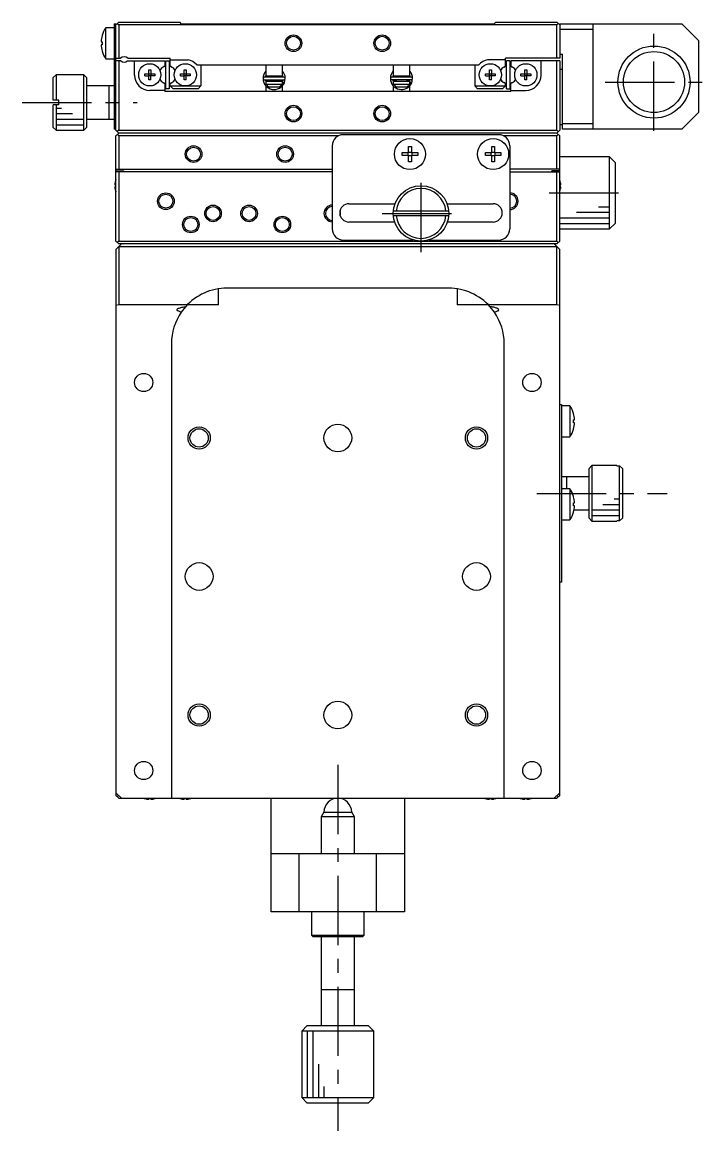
# Model space of a CAD drawing. Extents: x -356 to 385, y 63 to 688.
# Drawn here: x -145.5 to -22.8, y 488.2 to 688.2 of the extents above; entities that cross this region are included whole.
import ezdxf

# ---------------------------------------------------------------- set-up
doc = ezdxf.new("R2010")
doc.units = 0
doc.header["$LTSCALE"] = 10
doc.linetypes.add('CENTER', pattern=[2, 1.25, -0.25, 0.25, -0.25])
doc.layers.get('0').update_dxf_attribs({"linetype": 'CONTINUOUS'})
doc.layers.add('CENTER', color=1, linetype='CENTER')

msp = doc.modelspace()

# ---------------------------------------------------------------- linework, layer by layer
at = {"color": 7, "linetype": 'CONTINUOUS'}
for p, q in [((-128.601103, 687.730414), (-128.101103, 688.230414)), ((-128.101103, 688.230414), (-117.101103, 688.230414)), ((-116.751103, 687.880414), (-117.101103, 688.230414)), ((-60.451103, 687.880414), (-60.101103, 688.230414)), ((-60.101103, 688.230414), (-49.101103, 688.230414)), ((-48.601103, 687.730414), (-49.101103, 688.230414)), ((-130.443566, 681.630414), (-130.443566, 687.230414)), ((-128.901103, 687.230414), (-130.443566, 687.230414)), ((-128.901103, 687.930414), (-128.601103, 687.930414)), ((-128.901103, 687.930414), (-128.901103, 668.930414)), ((-128.601103, 668.730414), (-128.601103, 687.730414)), ((-128.351103, 687.980414), (-128.101103, 687.730414)), ((-128.101103, 687.730414), (-128.101103, 681.730414)), ((-49.101103, 687.730414), (-128.101103, 687.730414)), ((-60.451103, 687.880414), (-116.751103, 687.880414)), ((-49.101103, 687.730414), (-48.851103, 687.980414)), ((-49.101103, 681.730414), (-49.101103, 687.730414)), ((-48.601103, 687.930414), (-48.601103, 681.730414)), ((-48.601103, 687.930414), (-26.601103, 687.930414)), ((-42.601103, 686.930414), (-48.601103, 686.930414)), ((-42.601103, 687.930414), (-42.601103, 668.930414)), ((-23.601103, 684.930414), (-26.601103, 687.930414)), ((-131.287565, 684.690414), (-131.094308, 684.690414)), ((-131.094308, 684.170414), (-131.287565, 684.170414)), ((-131.100476, 685.832562), (-131.094308, 685.829554)), ((-131.094308, 684.690414), (-131.094308, 684.170414)), ((-23.601103, 684.930414), (-23.601103, 671.930414)), ((-131.094308, 683.031275), (-131.100476, 683.028267)), ((-48.601103, 682.430414), (-48.101103, 682.430414)), ((-48.101103, 668.930414), (-48.101103, 682.430414)), ((-130.443566, 681.630414), (-128.901103, 681.630414)), ((-128.601103, 681.730414), (-127.762541, 681.730414)), ((-127.701103, 681.230414), (-128.601103, 681.230414)), ((-128.101103, 681.230414), (-128.101103, 668.730414)), ((-126.501103, 681.230414), (-119.801103, 681.230414)), ((-126.439666, 681.730414), (-118.801103, 681.730414)), ((-125.251103, 678.680414), (-125.251103, 681.230414)), ((-119.801103, 680.274826), (-120.094853, 680.10523)), ((-119.801103, 681.230414), (-119.801103, 680.274826)), ((-119.601103, 681.230414), (-119.001103, 681.230414)), ((-119.601103, 676.230414), (-119.601103, 681.230414)), ((-119.001103, 681.230414), (-119.001103, 676.230414)), ((-118.801103, 680.274826), (-118.801103, 681.730414)), ((-118.801103, 681.430414), (-115.579088, 681.430414)), ((-118.507353, 680.10523), (-118.801103, 680.274826)), ((-114.022041, 680.530414), (-63.180166, 680.530414)), ((-113.301103, 680.530414), (-113.301103, 676.730414)), ((-101.601103, 680.530414), (-101.601103, 678.530414)), ((-98.601103, 678.530414), (-98.601103, 680.530414)), ((-78.601103, 680.530414), (-78.601103, 678.530414)), ((-75.601103, 678.530414), (-75.601103, 680.530414)), ((-63.901103, 680.530414), (-63.901103, 676.730414)), ((-58.401103, 681.430414), (-61.623119, 681.430414)), ((-58.694853, 680.10523), (-58.401103, 680.274826)), ((-58.401103, 680.274826), (-58.401103, 681.730414)), ((-48.601103, 681.730414), (-58.401103, 681.730414)), ((-58.201105, 676.230414), (-58.201105, 681.230414)), ((-57.601103, 681.230414), (-58.201103, 681.230414)), ((-57.601103, 681.230414), (-57.601103, 676.230414)), ((-57.401103, 681.230414), (-57.401103, 680.274826)), ((-48.601103, 681.230414), (-57.401103, 681.230414)), ((-57.401103, 680.274826), (-57.107353, 680.10523)), ((-51.951103, 678.680414), (-51.951103, 681.230414)), ((-49.101103, 668.730414), (-49.101103, 681.230414)), ((-48.601103, 681.230414), (-48.601103, 668.730414)), ((-139.401103, 678.730414), (-139.901103, 678.230414)), ((-139.901103, 674.130414), (-139.901103, 678.230414)), ((-139.401103, 678.730414), (-139.401103, 674.130414)), ((-134.401103, 678.730414), (-139.401103, 678.730414)), ((-134.401103, 668.730414), (-134.401103, 678.730414)), ((-133.901103, 678.230414), (-134.401103, 678.730414)), ((-133.901103, 678.230414), (-133.901103, 669.230414)), ((-123.387465, 678.910414), (-122.681103, 678.910414)), ((-123.387465, 678.550414), (-123.387465, 678.910414)), ((-123.387465, 678.550414), (-122.681103, 678.550414)), ((-122.681103, 679.616776), (-122.321103, 679.616776)), ((-122.681103, 678.910414), (-122.681103, 679.616776)), ((-122.670731, 678.900042), (-122.681103, 678.910414)), ((-122.670731, 678.560787), (-122.681103, 678.550414)), ((-122.681103, 677.844053), (-122.681103, 678.550414)), ((-122.670731, 678.560787), (-122.670731, 678.900042)), ((-122.670731, 678.900042), (-122.331475, 678.900042)), ((-122.331475, 678.560787), (-122.670731, 678.560787)), ((-122.331475, 678.900042), (-122.321103, 678.910414)), ((-122.331475, 678.900042), (-122.331475, 678.560787)), ((-122.331475, 678.560787), (-122.321103, 678.550414)), ((-122.321103, 679.616776), (-122.321103, 678.910414)), ((-122.321103, 678.910414), (-121.614742, 678.910414)), ((-121.614742, 678.550414), (-122.321103, 678.550414)), ((-122.321103, 677.844053), (-122.321103, 678.550414)), ((-121.614742, 678.910414), (-121.614742, 678.550414)), ((-116.987465, 678.910414), (-116.281103, 678.910414)), ((-116.987465, 678.550414), (-116.987465, 678.910414)), ((-116.987465, 678.550414), (-116.281103, 678.550414)), ((-116.281103, 679.616776), (-115.921103, 679.616776)), ((-116.281103, 678.910414), (-116.281103, 679.616776)), ((-116.270731, 678.900042), (-116.281103, 678.910414)), ((-116.270731, 678.560787), (-116.281103, 678.550414)), ((-116.281103, 677.844053), (-116.281103, 678.550414)), ((-116.270731, 678.560787), (-116.270731, 678.900042)), ((-116.270731, 678.900042), (-115.931475, 678.900042)), ((-115.931475, 678.560787), (-116.270731, 678.560787)), ((-115.931475, 678.900042), (-115.921103, 678.910414)), ((-115.931475, 678.900042), (-115.931475, 678.560787)), ((-115.931475, 678.560787), (-115.921103, 678.550414)), ((-115.921103, 679.616776), (-115.921103, 678.910414)), ((-115.921103, 678.910414), (-115.214742, 678.910414)), ((-115.921103, 677.844053), (-115.921103, 678.550414)), ((-115.214742, 678.550414), (-115.921103, 678.550414)), ((-115.214742, 678.910414), (-115.214742, 678.550414)), ((-98.307791, 678.30068), (-101.857791, 678.30068)), ((-101.617083, 678.300734), (-101.5655, 678.530507)), ((-101.601103, 678.530414), (-98.601103, 678.530414)), ((-101.101103, 678.530414), (-101.101103, 678.30068)), ((-99.101103, 678.30068), (-99.101103, 678.530414)), ((-98.601045, 678.533164), (-98.548185, 678.300732)), ((-98.218007, 677.355777), (-98.084258, 678.047024)), ((-75.345474, 678.309909), (-78.895474, 678.309909)), ((-78.654766, 678.309963), (-78.605947, 678.530583)), ((-78.605947, 678.530583), (-78.601337, 678.545737)), ((-78.601103, 678.530414), (-75.601103, 678.530414)), ((-78.101103, 678.530414), (-78.101103, 678.309909)), ((-76.101103, 678.309909), (-76.101103, 678.530414)), ((-75.635087, 678.530466), (-75.585869, 678.309961)), ((-75.255691, 677.365005), (-75.121942, 678.056252)), ((-61.987465, 678.910414), (-61.281103, 678.910414)), ((-61.987465, 678.550414), (-61.987465, 678.910414)), ((-61.987465, 678.550414), (-61.281103, 678.550414)), ((-61.281103, 679.616776), (-60.921103, 679.616776)), ((-61.281103, 678.910414), (-61.281103, 679.616776)), ((-61.270731, 678.900042), (-61.281103, 678.910414)), ((-61.270731, 678.560787), (-61.281103, 678.550414)), ((-61.281103, 677.844053), (-61.281103, 678.550414)), ((-61.270731, 678.560787), (-61.270731, 678.900042)), ((-61.270731, 678.900042), (-60.931475, 678.900042)), ((-60.931475, 678.560787), (-61.270731, 678.560787)), ((-60.931475, 678.900042), (-60.921103, 678.910414)), ((-60.931475, 678.900042), (-60.931475, 678.560787)), ((-60.931475, 678.560787), (-60.921103, 678.550414)), ((-60.921103, 679.616776), (-60.921103, 678.910414)), ((-60.921103, 678.910414), (-60.214742, 678.910414)), ((-60.921103, 677.844053), (-60.921103, 678.550414)), ((-60.214742, 678.550414), (-60.921103, 678.550414)), ((-60.214742, 678.910414), (-60.214742, 678.550414)), ((-55.587465, 678.910414), (-54.881103, 678.910414)), ((-55.587465, 678.550414), (-55.587465, 678.910414)), ((-55.587465, 678.550414), (-54.881103, 678.550414)), ((-54.881103, 679.616776), (-54.521103, 679.616776)), ((-54.881103, 678.910414), (-54.881103, 679.616776)), ((-54.870731, 678.900042), (-54.881103, 678.910414)), ((-54.870731, 678.560787), (-54.881103, 678.550414)), ((-54.881103, 677.844053), (-54.881103, 678.550414)), ((-54.870731, 678.560787), (-54.870731, 678.900042)), ((-54.870731, 678.900042), (-54.531475, 678.900042)), ((-54.531475, 678.560787), (-54.870731, 678.560787)), ((-54.531475, 678.900042), (-54.521103, 678.910414)), ((-54.531475, 678.900042), (-54.531475, 678.560787)), ((-54.531475, 678.560787), (-54.521103, 678.550414)), ((-54.521103, 679.616776), (-54.521103, 678.910414)), ((-54.521103, 678.910414), (-53.814742, 678.910414)), ((-54.521103, 677.844053), (-54.521103, 678.550414)), ((-53.814742, 678.550414), (-54.521103, 678.550414)), ((-53.814742, 678.910414), (-53.814742, 678.550414)), ((-48.601103, 679.730414), (-48.101103, 679.730414)), ((-128.901103, 676.730414), (-133.901103, 676.730414)), ((-129.901103, 676.730414), (-129.901103, 670.730414)), ((-122.321103, 677.844053), (-122.681103, 677.844053)), ((-120.094853, 677.355599), (-119.801103, 677.186003)), ((-119.801103, 677.186003), (-119.801103, 675.730414)), ((-119.001103, 676.230414), (-119.601103, 676.230414)), ((-118.801103, 677.186003), (-118.507353, 677.355599)), ((-118.801103, 676.730414), (-118.801103, 677.186003)), ((-118.801103, 676.730414), (-118.301103, 676.230414)), ((-118.801103, 676.730414), (-113.301103, 676.730414)), ((-113.801103, 676.230414), (-118.301103, 676.230414)), ((-115.921103, 677.844053), (-116.281103, 677.844053)), ((-113.301103, 676.730414), (-113.801103, 676.230414)), ((-101.948533, 677.359686), (-101.927898, 677.303943)), ((-101.926971, 677.304415), (-101.914018, 677.274157)), ((-101.857791, 677.85068), (-98.307791, 677.85068)), ((-101.534447, 677.530329), (-101.617409, 677.850663)), ((-98.601103, 677.530414), (-101.601103, 677.530414)), ((-101.601103, 677.530414), (-101.601103, 677.030414)), ((-101.601103, 677.030414), (-98.601103, 677.030414)), ((-101.601103, 676.775617), (-101.601103, 675.730414)), ((-101.017618, 676.530414), (-101.546787, 677.030414)), ((-101.533312, 677.584207), (-101.532755, 677.597831)), ((-101.533169, 677.570574), (-101.533312, 677.584207)), ((-101.532327, 677.55697), (-101.533169, 677.570574)), ((-101.532755, 677.597831), (-101.5315, 677.611411)), ((-101.530788, 677.543432), (-101.532327, 677.55697)), ((-101.5315, 677.611411), (-101.52955, 677.624909)), ((-101.528639, 677.530413), (-101.530788, 677.543432)), ((-101.52955, 677.624909), (-101.526911, 677.638289)), ((-101.526911, 677.638289), (-101.523591, 677.651515)), ((-101.523591, 677.651515), (-101.5196, 677.664552)), ((-101.5196, 677.664552), (-101.514951, 677.677366)), ((-101.514951, 677.677366), (-101.509657, 677.689922)), ((-101.509657, 677.689922), (-101.503734, 677.702189)), ((-101.503734, 677.702189), (-101.4972, 677.714136)), ((-101.4972, 677.714136), (-101.490074, 677.725732)), ((-101.490074, 677.725732), (-101.482377, 677.73695)), ((-101.101103, 677.730414), (-101.487336, 677.730414)), ((-101.482377, 677.73695), (-101.474129, 677.747761)), ((-101.474129, 677.747761), (-101.465355, 677.758141)), ((-101.465355, 677.758141), (-101.456079, 677.768065)), ((-101.456079, 677.768065), (-101.446325, 677.77751)), ((-101.446325, 677.77751), (-101.43612, 677.786455)), ((-101.43612, 677.786455), (-101.42549, 677.79488)), ((-101.42549, 677.79488), (-101.414462, 677.802767)), ((-101.414462, 677.802767), (-101.403066, 677.810099)), ((-101.403066, 677.810099), (-101.39133, 677.81686)), ((-101.39133, 677.81686), (-101.379281, 677.823036)), ((-101.379281, 677.823036), (-101.366951, 677.828615)), ((-101.366951, 677.828615), (-101.354369, 677.833584)), ((-101.354369, 677.833584), (-101.341565, 677.837935)), ((-101.341565, 677.837935), (-101.328569, 677.841659)), ((-101.328569, 677.841659), (-101.315413, 677.844747)), ((-101.315413, 677.844747), (-101.302126, 677.847195)), ((-101.302126, 677.847195), (-101.28874, 677.848998)), ((-101.28874, 677.848998), (-101.275286, 677.850152)), ((-101.275286, 677.850152), (-101.261794, 677.850656)), ((-101.261794, 677.850656), (-101.258239, 677.85068)), ((-101.101103, 677.85068), (-101.101103, 677.530414)), ((-99.184588, 676.530414), (-101.017618, 676.530414)), ((-98.65542, 677.030414), (-99.184588, 676.530414)), ((-99.101103, 677.530414), (-99.101103, 677.85068)), ((-98.678379, 677.730414), (-99.101103, 677.730414)), ((-98.907342, 677.85068), (-98.894556, 677.850382)), ((-98.894556, 677.850382), (-98.881092, 677.849434)), ((-98.881092, 677.849434), (-98.867691, 677.847837)), ((-98.867691, 677.847837), (-98.854383, 677.845596)), ((-98.854383, 677.845596), (-98.8412, 677.842715)), ((-98.8412, 677.842715), (-98.828173, 677.8392)), ((-98.828173, 677.8392), (-98.815331, 677.83506)), ((-98.815331, 677.83506), (-98.802704, 677.830301)), ((-98.802704, 677.830301), (-98.790321, 677.824935)), ((-98.790321, 677.824935), (-98.778213, 677.818973)), ((-98.778213, 677.818973), (-98.766408, 677.812427)), ((-98.766408, 677.812427), (-98.754935, 677.805311)), ((-98.754935, 677.805311), (-98.74382, 677.79764)), ((-98.74382, 677.79764), (-98.733092, 677.78943)), ((-98.733092, 677.78943), (-98.722778, 677.780699)), ((-98.722778, 677.780699), (-98.712904, 677.771466)), ((-98.712904, 677.771466), (-98.703494, 677.761752)), ((-98.703494, 677.761752), (-98.694575, 677.751577)), ((-98.694575, 677.751577), (-98.686169, 677.740966)), ((-98.686169, 677.740966), (-98.678299, 677.729942)), ((-98.678299, 677.729942), (-98.670988, 677.718531)), ((-98.670988, 677.718531), (-98.664255, 677.706761)), ((-98.664255, 677.706761), (-98.658121, 677.694658)), ((-98.658121, 677.694658), (-98.652602, 677.682254)), ((-98.652602, 677.682254), (-98.647717, 677.669578)), ((-98.647717, 677.669578), (-98.64348, 677.656663)), ((-98.64348, 677.656663), (-98.639903, 677.643542)), ((-98.639903, 677.643542), (-98.636999, 677.630248)), ((-98.636999, 677.630248), (-98.634778, 677.616816)), ((-98.636048, 677.535357), (-98.636945, 677.5304)), ((-98.634093, 677.548854), (-98.636048, 677.535357)), ((-98.634778, 677.616816), (-98.633246, 677.603283)), ((-98.632833, 677.562432), (-98.634093, 677.548854)), ((-98.633246, 677.603283), (-98.632409, 677.589683)), ((-98.632271, 677.576054), (-98.632833, 677.562432)), ((-98.632409, 677.589683), (-98.632271, 677.576054)), ((-98.499045, 677.371366), (-98.601118, 677.423501)), ((-98.601103, 677.030414), (-98.601103, 677.530414)), ((-98.601103, 677.433975), (-98.589984, 677.427666)), ((-98.601103, 675.730414), (-98.601103, 676.734097)), ((-98.589984, 677.427666), (-98.577995, 677.421136)), ((-98.577995, 677.421136), (-98.56521, 677.414424)), ((-98.56521, 677.414424), (-98.551705, 677.407569)), ((-98.551705, 677.407569), (-98.537562, 677.400613)), ((-98.537562, 677.400613), (-98.522864, 677.393598)), ((-98.522864, 677.393598), (-98.507701, 677.386565)), ((-98.507701, 677.386565), (-98.492162, 677.379558)), ((-98.242488, 677.295048), (-98.499045, 677.371366)), ((-98.492162, 677.379558), (-98.476343, 677.372618)), ((-98.476343, 677.372618), (-98.460337, 677.365786)), ((-98.460337, 677.365786), (-98.44424, 677.359104)), ((-98.44424, 677.359104), (-98.42815, 677.352612)), ((-98.42815, 677.352612), (-98.412163, 677.346349)), ((-98.412163, 677.346349), (-98.396374, 677.340352)), ((-98.396374, 677.340352), (-98.380878, 677.334658)), ((-98.380878, 677.334658), (-98.36577, 677.3293)), ((-98.36577, 677.3293), (-98.351138, 677.324311)), ((-98.351138, 677.324311), (-98.337071, 677.31972)), ((-98.337071, 677.31972), (-98.323654, 677.315556)), ((-98.323654, 677.315556), (-98.310967, 677.311843)), ((-98.310967, 677.311843), (-98.299086, 677.308603)), ((-98.299086, 677.308603), (-98.288082, 677.305856)), ((-98.288082, 677.305856), (-98.278022, 677.303619)), ((-98.278022, 677.303619), (-98.268966, 677.301905)), ((-98.268966, 677.301905), (-98.260968, 677.300724)), ((-98.260968, 677.300724), (-98.254076, 677.300083)), ((-98.25701, 677.26182), (-98.239853, 677.301468)), ((-98.254076, 677.300083), (-98.248331, 677.299986)), ((-98.248331, 677.299986), (-98.243769, 677.300434)), ((-98.243769, 677.300434), (-98.23818, 677.30309)), ((-98.23894, 677.859436), (-98.239718, 677.861267)), ((-98.225814, 677.826135), (-98.23894, 677.859436)), ((-98.23818, 677.30309), (-98.237683, 677.303942)), ((-98.237683, 677.303943), (-98.225346, 677.335529)), ((-98.234219, 677.315037), (-98.218007, 677.355777)), ((-98.214368, 677.792232), (-98.225814, 677.826135)), ((-98.225346, 677.335529), (-98.213961, 677.369461)), ((-98.20463, 677.75781), (-98.214368, 677.792232)), ((-98.213961, 677.369461), (-98.204286, 677.40391)), ((-98.196624, 677.722952), (-98.20463, 677.75781)), ((-98.204286, 677.40391), (-98.196345, 677.438789)), ((-98.190369, 677.687746), (-98.196624, 677.722952)), ((-98.196345, 677.438789), (-98.190158, 677.474014)), ((-98.18588, 677.652276), (-98.190369, 677.687746)), ((-98.190158, 677.474014), (-98.185738, 677.509497)), ((-98.183168, 677.616628), (-98.18588, 677.652276)), ((-98.185738, 677.509497), (-98.183097, 677.545152)), ((-98.182239, 677.580891), (-98.183168, 677.616628)), ((-98.183097, 677.545152), (-98.182239, 677.580891)), ((-78.986217, 677.368914), (-78.965582, 677.313171)), ((-78.964655, 677.313643), (-78.951702, 677.283385)), ((-78.895474, 677.859909), (-75.345474, 677.859909)), ((-78.568649, 677.530384), (-78.655093, 677.859891)), ((-75.601103, 677.530414), (-78.601103, 677.530414)), ((-78.601103, 677.530414), (-78.601103, 677.030414)), ((-78.601103, 677.030414), (-75.601103, 677.030414)), ((-78.601103, 676.742163), (-78.601103, 675.730414)), ((-78.570995, 677.593435), (-78.570439, 677.60706)), ((-78.570852, 677.579803), (-78.570995, 677.593435)), ((-78.57001, 677.566199), (-78.570852, 677.579803)), ((-78.570439, 677.60706), (-78.569183, 677.62064)), ((-78.568472, 677.552661), (-78.57001, 677.566199)), ((-78.569183, 677.62064), (-78.567233, 677.634138)), ((-78.566243, 677.539224), (-78.568472, 677.552661)), ((-78.567233, 677.634138), (-78.564594, 677.647518)), ((-78.564389, 677.530399), (-78.566243, 677.539224)), ((-78.564594, 677.647518), (-78.561274, 677.660744)), ((-78.561274, 677.660744), (-78.557284, 677.673781)), ((-78.557284, 677.673781), (-78.552634, 677.686594)), ((-78.552634, 677.686594), (-78.54734, 677.69915)), ((-78.54734, 677.69915), (-78.541418, 677.711418)), ((-78.017618, 676.530414), (-78.546787, 677.030414)), ((-78.541418, 677.711418), (-78.534884, 677.723364)), ((-78.534884, 677.723364), (-78.527758, 677.734961)), ((-78.101103, 677.730414), (-78.530771, 677.730414)), ((-78.527758, 677.734961), (-78.52006, 677.746178)), ((-78.52006, 677.746178), (-78.511813, 677.75699)), ((-78.511813, 677.75699), (-78.503039, 677.76737)), ((-78.503039, 677.76737), (-78.493762, 677.777293)), ((-78.493762, 677.777293), (-78.484008, 677.786739)), ((-78.484008, 677.786739), (-78.473803, 677.795684)), ((-78.473803, 677.795684), (-78.463173, 677.804109)), ((-78.463173, 677.804109), (-78.452146, 677.811996)), ((-78.452146, 677.811996), (-78.44075, 677.819328)), ((-78.44075, 677.819328), (-78.429013, 677.826089)), ((-78.429013, 677.826089), (-78.416965, 677.832265)), ((-78.416965, 677.832265), (-78.404635, 677.837843)), ((-78.404635, 677.837843), (-78.392053, 677.842813)), ((-78.392053, 677.842813), (-78.379249, 677.847164)), ((-78.379249, 677.847164), (-78.366253, 677.850887)), ((-78.366253, 677.850887), (-78.353096, 677.853976)), ((-78.353096, 677.853976), (-78.33981, 677.856424)), ((-78.33981, 677.856424), (-78.326424, 677.858227)), ((-78.326424, 677.858227), (-78.312969, 677.859381)), ((-78.312969, 677.859381), (-78.299478, 677.859885)), ((-78.299478, 677.859885), (-78.295922, 677.859909)), ((-78.101103, 677.859909), (-78.101103, 677.530414)), ((-76.184588, 676.530414), (-78.017618, 676.530414)), ((-75.65542, 677.030414), (-76.184588, 676.530414)), ((-76.101103, 677.530414), (-76.101103, 677.859909)), ((-75.709958, 677.730414), (-76.101103, 677.730414)), ((-75.945026, 677.859909), (-75.93224, 677.85961)), ((-75.93224, 677.85961), (-75.918776, 677.858662)), ((-75.918776, 677.858662), (-75.905374, 677.857066)), ((-75.905374, 677.857066), (-75.892067, 677.854824)), ((-75.892067, 677.854824), (-75.878884, 677.851943)), ((-75.878884, 677.851943), (-75.865856, 677.848429)), ((-75.865856, 677.848429), (-75.853014, 677.844288)), ((-75.853014, 677.844288), (-75.840387, 677.83953)), ((-75.840387, 677.83953), (-75.828005, 677.834164)), ((-75.828005, 677.834164), (-75.815897, 677.828202)), ((-75.815897, 677.828202), (-75.804092, 677.821656)), ((-75.804092, 677.821656), (-75.792618, 677.814539)), ((-75.792618, 677.814539), (-75.781504, 677.806868)), ((-75.781504, 677.806868), (-75.770776, 677.798658)), ((-75.770776, 677.798658), (-75.760462, 677.789927)), ((-75.760462, 677.789927), (-75.750587, 677.780695)), ((-75.750587, 677.780695), (-75.741178, 677.77098)), ((-75.741178, 677.77098), (-75.732258, 677.760806)), ((-75.732258, 677.760806), (-75.723852, 677.750194)), ((-75.723852, 677.750194), (-75.715983, 677.739171)), ((-75.715983, 677.739171), (-75.708671, 677.72776)), ((-75.708671, 677.72776), (-75.701939, 677.715989)), ((-75.701939, 677.715989), (-75.695804, 677.703887)), ((-75.695804, 677.703887), (-75.690286, 677.691482)), ((-75.690286, 677.691482), (-75.685401, 677.678807)), ((-75.685401, 677.678807), (-75.681163, 677.665892)), ((-75.681163, 677.665892), (-75.677587, 677.65277)), ((-75.677587, 677.65277), (-75.674683, 677.639477)), ((-75.676376, 677.531207), (-75.676556, 677.53041)), ((-75.673731, 677.544586), (-75.676376, 677.531207)), ((-75.674683, 677.639477), (-75.672461, 677.626045)), ((-75.671776, 677.558083), (-75.673731, 677.544586)), ((-75.672461, 677.626045), (-75.670929, 677.612511)), ((-75.670516, 677.57166), (-75.671776, 677.558083)), ((-75.670929, 677.612511), (-75.670093, 677.598911)), ((-75.669955, 677.585282), (-75.670516, 677.57166)), ((-75.670093, 677.598911), (-75.669955, 677.585282)), ((-75.536729, 677.380595), (-75.601107, 677.411766)), ((-75.601103, 677.030414), (-75.601103, 677.530414)), ((-75.601103, 677.42273), (-75.586975, 677.415595)), ((-75.601103, 675.730414), (-75.601103, 676.786083)), ((-75.586975, 677.415595), (-75.572174, 677.408358)), ((-75.572174, 677.408358), (-75.556796, 677.401068)), ((-75.556796, 677.401068), (-75.54094, 677.39377)), ((-75.54094, 677.39377), (-75.524709, 677.386512)), ((-75.280172, 677.304276), (-75.536729, 677.380595)), ((-75.524709, 677.386512), (-75.508207, 677.379341)), ((-75.508207, 677.379341), (-75.491543, 677.372303)), ((-75.491543, 677.372303), (-75.474823, 677.365445)), ((-75.474823, 677.365445), (-75.458155, 677.358809)), ((-75.458155, 677.358809), (-75.441648, 677.35244)), ((-75.441648, 677.35244), (-75.425409, 677.346378)), ((-75.425409, 677.346378), (-75.409541, 677.340663)), ((-75.409541, 677.340663), (-75.394148, 677.335331)), ((-75.394148, 677.335331), (-75.37933, 677.330418)), ((-75.37933, 677.330418), (-75.365182, 677.325954)), ((-75.365182, 677.325954), (-75.351796, 677.321969)), ((-75.351796, 677.321969), (-75.339259, 677.318489)), ((-75.339259, 677.318489), (-75.327651, 677.315536)), ((-75.327651, 677.315536), (-75.317047, 677.313128)), ((-75.317047, 677.313128), (-75.307517, 677.311283)), ((-75.307517, 677.311283), (-75.299122, 677.310011)), ((-75.299122, 677.310011), (-75.291916, 677.309321)), ((-75.294694, 677.271049), (-75.280197, 677.30439)), ((-75.291916, 677.309321), (-75.285946, 677.309217)), ((-75.285946, 677.309217), (-75.28125, 677.3097)), ((-75.28125, 677.3097), (-75.275864, 677.312318)), ((-75.276624, 677.868665), (-75.277402, 677.870496)), ((-75.263497, 677.835364), (-75.276624, 677.868665)), ((-75.275864, 677.312318), (-75.275367, 677.313171)), ((-75.275367, 677.313171), (-75.26303, 677.344758)), ((-75.271902, 677.324266), (-75.255691, 677.365005)), ((-75.252051, 677.80146), (-75.263497, 677.835364)), ((-75.26303, 677.344758), (-75.251644, 677.37869)), ((-75.242314, 677.767038), (-75.252051, 677.80146)), ((-75.251644, 677.37869), (-75.241969, 677.413139)), ((-75.234308, 677.732181), (-75.242314, 677.767038)), ((-75.241969, 677.413139), (-75.234029, 677.448018)), ((-75.228053, 677.696974), (-75.234308, 677.732181)), ((-75.234029, 677.448018), (-75.227841, 677.483242)), ((-75.223564, 677.661504), (-75.228053, 677.696974)), ((-75.227841, 677.483242), (-75.223422, 677.518725)), ((-75.220852, 677.625857), (-75.223564, 677.661504)), ((-75.223422, 677.518725), (-75.22078, 677.55438)), ((-75.219923, 677.59012), (-75.220852, 677.625857)), ((-75.22078, 677.55438), (-75.219923, 677.59012)), ((-63.901103, 676.730414), (-58.401103, 676.730414)), ((-63.401103, 676.230414), (-63.901103, 676.730414)), ((-58.901103, 676.230414), (-63.401103, 676.230414)), ((-60.921103, 677.844053), (-61.281103, 677.844053)), ((-58.401103, 676.730414), (-58.901103, 676.230414)), ((-58.401103, 677.186003), (-58.694853, 677.355599)), ((-58.401103, 676.730414), (-58.401103, 677.186003)), ((-58.201103, 676.230414), (-57.601103, 676.230414)), ((-57.107353, 677.355599), (-57.401103, 677.186003)), ((-57.401103, 675.730414), (-57.401103, 677.186003)), ((-54.521103, 677.844053), (-54.881103, 677.844053)), ((-138.901103, 674.130414), (-139.901103, 674.130414)), ((-138.901103, 673.330414), (-138.901103, 674.130414)), ((-119.801103, 675.930414), (-122.501103, 675.930414)), ((-57.401103, 675.730414), (-119.801103, 675.730414)), ((-57.401103, 675.930414), (-54.701103, 675.930414)), ((-138.901103, 673.330414), (-139.901103, 673.330414)), ((-139.901103, 669.230414), (-139.901103, 673.330414)), ((-139.401103, 673.330414), (-139.401103, 668.730414)), ((-133.901103, 670.730414), (-128.901103, 670.730414)), ((-26.601103, 668.930414), (-23.601103, 671.930414)), ((-139.901103, 669.230414), (-139.401103, 668.730414)), ((-139.401103, 668.730414), (-134.401103, 668.730414)), ((-134.401103, 668.730414), (-133.901103, 669.230414)), ((-128.601103, 668.930414), (-128.901103, 668.930414)), ((-128.601103, 668.730414), (-128.101103, 668.230414)), ((-128.601103, 667.730414), (-128.101103, 668.230414)), ((-128.101103, 668.730414), (-128.351103, 668.480414)), ((-128.101103, 668.730414), (-49.101103, 668.730414)), ((-49.101103, 668.230414), (-128.101103, 668.230414)), ((-48.851103, 668.480414), (-49.101103, 668.730414)), ((-48.601103, 668.730414), (-49.101103, 668.230414)), ((-49.101103, 668.230414), (-48.601103, 667.730414)), ((-48.101103, 669.730414), (-48.601103, 669.730414)), ((-48.101103, 669.930414), (-42.601103, 669.930414)), ((-26.601103, 668.930414), (-48.101103, 668.930414)), ((-128.601103, 648.730414), (-128.601103, 667.730414)), ((-128.101103, 667.730414), (-128.351103, 667.980414)), ((-128.101103, 667.730414), (-128.101103, 661.730414)), ((-88.472883, 667.730414), (-128.101103, 667.730414)), ((-59.601103, 667.930414), (-87.601103, 667.930414)), ((-49.101103, 667.730414), (-58.729324, 667.730414)), ((-48.851103, 667.980414), (-49.101103, 667.730414)), ((-49.101103, 661.730414), (-49.101103, 667.730414)), ((-48.601103, 648.730414), (-48.601103, 667.730414)), ((-89.601103, 665.930414), (-89.601103, 650.930414)), ((-77.000242, 664.170414), (-77.000242, 664.690414)), ((-77.000242, 664.690414), (-75.861103, 664.690414)), ((-75.861103, 664.170414), (-77.000242, 664.170414)), ((-75.930545, 664.170414), (-75.930545, 664.690414)), ((-75.861103, 665.829554), (-75.341103, 665.829554)), ((-75.861103, 664.690414), (-75.861103, 665.829554)), ((-75.861103, 664.759856), (-75.341103, 664.759856)), ((-75.861103, 663.031275), (-75.861103, 664.170414)), ((-75.341103, 664.100973), (-75.861103, 664.100973)), ((-75.341103, 665.829554), (-75.341103, 664.690414)), ((-75.341103, 664.690414), (-74.201964, 664.690414)), ((-75.341103, 664.170414), (-75.341103, 663.031275)), ((-74.201964, 664.170414), (-75.341103, 664.170414)), ((-75.271662, 664.690414), (-75.271662, 664.170414)), ((-74.201964, 664.690414), (-74.201964, 664.170414)), ((-62.000242, 664.170414), (-62.000242, 664.690414)), ((-62.000242, 664.690414), (-60.861103, 664.690414)), ((-60.861103, 664.170414), (-62.000242, 664.170414)), ((-60.930545, 664.170414), (-60.930545, 664.690414)), ((-60.861103, 665.829554), (-60.341103, 665.829554)), ((-60.861103, 664.690414), (-60.861103, 665.829554)), ((-60.861103, 664.759856), (-60.341103, 664.759856)), ((-60.861103, 663.031275), (-60.861103, 664.170414)), ((-60.341103, 664.100973), (-60.861103, 664.100973)), ((-60.341103, 665.829554), (-60.341103, 664.690414)), ((-60.341103, 664.690414), (-59.201964, 664.690414)), ((-60.341103, 664.170414), (-60.341103, 663.031275)), ((-59.201964, 664.170414), (-60.341103, 664.170414)), ((-60.271662, 664.690414), (-60.271662, 664.170414)), ((-59.201964, 664.690414), (-59.201964, 664.170414)), ((-57.601103, 665.930414), (-57.601103, 650.930414)), ((-75.341103, 663.031275), (-75.861103, 663.031275)), ((-60.341103, 663.031275), (-60.861103, 663.031275)), ((-39.601103, 663.930414), (-48.601103, 663.930414)), ((-38.601103, 662.930414), (-39.601103, 663.930414)), ((-39.601103, 650.930414), (-39.601103, 663.930414)), ((-38.601103, 662.930414), (-38.601103, 651.930414)), ((-128.601103, 661.730414), (-89.601103, 661.730414)), ((-128.601103, 661.430414), (-127.201103, 661.430414)), ((-89.601103, 661.230414), (-128.601103, 661.230414)), ((-128.101103, 661.230414), (-128.101103, 648.730414)), ((-127.201103, 661.230414), (-127.201103, 661.430414)), ((-48.601103, 661.730414), (-57.601103, 661.730414)), ((-57.601103, 661.230414), (-48.601103, 661.230414)), ((-48.601103, 661.430414), (-50.001103, 661.430414)), ((-50.001103, 661.230414), (-50.001103, 661.430414)), ((-49.101103, 648.730414), (-49.101103, 661.230414)), ((-128.790962, 658.910414), (-128.670625, 658.910414)), ((-128.670625, 658.550414), (-128.790962, 658.550414)), ((-128.675247, 659.61903), (-128.670625, 659.616776)), ((-128.670625, 658.910414), (-128.670625, 658.550414)), ((-48.531582, 659.616776), (-48.526959, 659.61903)), ((-48.531582, 658.910414), (-48.411244, 658.910414)), ((-48.531582, 658.550414), (-48.531582, 658.910414)), ((-48.411244, 658.550414), (-48.531582, 658.550414)), ((-128.670625, 657.844053), (-128.675247, 657.841799)), ((-48.526959, 657.841799), (-48.531582, 657.844053)), ((-86.601103, 655.480414), (-78.284852, 655.480414)), ((-68.617129, 654.130414), (-78.585078, 654.130414)), ((-68.917355, 655.480414), (-60.601103, 655.480414)), ((-78.354786, 652.180414), (-86.601103, 652.180414)), ((-78.585078, 653.330414), (-68.617129, 653.330414)), ((-60.601103, 652.180414), (-68.847421, 652.180414)), ((-48.601103, 650.930414), (-39.601103, 650.930414)), ((-39.601103, 650.930414), (-38.601103, 651.930414)), ((-128.101103, 648.230414), (-128.601103, 648.730414)), ((-128.601103, 647.230414), (-127.601103, 648.230414)), ((-128.101103, 648.730414), (-128.351103, 648.480414)), ((-128.101103, 648.730414), (-49.101103, 648.730414)), ((-49.101103, 648.230414), (-128.101103, 648.230414)), ((-87.601103, 648.930414), (-75.001103, 648.930414)), ((-72.201103, 648.930414), (-59.601103, 648.930414)), ((-49.601103, 648.230414), (-48.601103, 647.230414)), ((-48.851103, 648.480414), (-49.101103, 648.730414)), ((-48.601103, 648.730414), (-49.101103, 648.230414)), ((-128.601103, 647.230414), (-128.601103, 548.730414)), ((-128.101103, 647.730414), (-128.101103, 637.230414)), ((-49.101103, 647.730414), (-128.101103, 647.730414)), ((-49.101103, 637.230414), (-49.101103, 647.730414)), ((-48.601103, 548.730414), (-48.601103, 647.230414)), ((-110.101103, 637.230414), (-110.101103, 640.117274)), ((-68.601103, 640.230414), (-108.601103, 640.230414)), ((-67.101103, 640.117274), (-67.101103, 637.230414)), ((-128.101103, 637.230414), (-128.601103, 637.142251)), ((-110.101103, 637.230414), (-128.101103, 637.230414)), ((-117.601103, 636.34878), (-117.589525, 636.402406)), ((-117.588454, 636.292733), (-117.601103, 636.34878)), ((-117.589525, 636.402406), (-117.554856, 636.455722)), ((-117.550587, 636.237041), (-117.588454, 636.292733)), ((-117.554856, 636.455722), (-117.497298, 636.508418)), ((-117.487741, 636.182055), (-117.550587, 636.237041)), ((-117.497298, 636.508418), (-117.417183, 636.560191)), ((-117.400313, 636.128124), (-117.487741, 636.182055)), ((-117.417183, 636.560191), (-117.314977, 636.610739)), ((-117.288857, 636.075588), (-117.400313, 636.128124)), ((-117.314977, 636.610739), (-117.191269, 636.659771)), ((-117.154078, 636.02478), (-117.288857, 636.075588)), ((-117.191269, 636.659771), (-117.046777, 636.707003)), ((-116.996828, 635.976022), (-117.154078, 636.02478)), ((-117.046777, 636.707003), (-116.882337, 636.75216)), ((-116.882337, 636.75216), (-116.698901, 636.794983)), ((-116.050486, 636.901749), (-116.818101, 635.929621)), ((-116.698901, 636.794983), (-116.497531, 636.835222)), ((-116.497531, 636.835222), (-116.279392, 636.872645)), ((-116.279392, 636.872645), (-116.045748, 636.907035)), ((-49.101103, 637.230414), (-67.101103, 637.230414)), ((-60.922815, 636.872645), (-61.156459, 636.907035)), ((-60.384106, 635.929621), (-61.153672, 636.903927)), ((-60.704676, 636.835222), (-60.922815, 636.872645)), ((-60.503306, 636.794983), (-60.704676, 636.835222)), ((-60.31987, 636.75216), (-60.503306, 636.794983)), ((-60.15543, 636.707003), (-60.31987, 636.75216)), ((-60.205379, 635.976022), (-60.048129, 636.02478)), ((-60.010938, 636.659771), (-60.15543, 636.707003)), ((-60.048129, 636.02478), (-59.913349, 636.075588)), ((-59.88723, 636.610739), (-60.010938, 636.659771)), ((-59.913349, 636.075588), (-59.801894, 636.128124)), ((-59.785023, 636.560191), (-59.88723, 636.610739)), ((-59.801894, 636.128124), (-59.714466, 636.182055)), ((-59.704909, 636.508418), (-59.785023, 636.560191)), ((-59.714466, 636.182055), (-59.65162, 636.237041)), ((-59.647351, 636.455722), (-59.704909, 636.508418)), ((-59.65162, 636.237041), (-59.613753, 636.292733)), ((-59.612682, 636.402406), (-59.647351, 636.455722)), ((-59.613753, 636.292733), (-59.601103, 636.34878)), ((-59.601103, 636.34878), (-59.612682, 636.402406)), ((-48.601103, 637.142251), (-49.101103, 637.230414)), ((-116.818101, 635.929621), (-116.996828, 635.976022)), ((-60.384106, 635.929621), (-60.205379, 635.976022)), ((-118.601103, 630.230414), (-118.601103, 548.230414)), ((-58.601103, 548.230414), (-58.601103, 630.230414)), ((-48.601103, 619.230414), (-48.301103, 619.230414)), ((-48.301103, 619.230414), (-48.301103, 587.230414)), ((-46.75864, 619.030414), (-48.301103, 619.030414)), ((-46.75864, 619.030414), (-46.75864, 613.430414)), ((-46.107899, 617.629554), (-46.10173, 617.632562)), ((-46.107899, 616.490414), (-45.914642, 616.490414)), ((-46.107899, 615.970414), (-46.107899, 616.490414)), ((-45.914642, 615.970414), (-46.107899, 615.970414)), ((-46.10173, 614.828267), (-46.107899, 614.831275)), ((-48.301103, 613.430414), (-46.75864, 613.430414)), ((-42.801103, 608.230414), (-43.301103, 607.730414)), ((-42.801103, 608.230414), (-42.801103, 598.230414)), ((-38.301103, 608.230414), (-42.801103, 608.230414)), ((-38.301103, 608.230414), (-38.301103, 608.214389)), ((-38.301103, 608.214389), (-37.801103, 608.214389)), ((-37.801103, 598.24644), (-37.801103, 608.214389)), ((-37.801103, 608.214389), (-37.301103, 607.712601)), ((-43.301103, 606.230414), (-48.301103, 606.230414)), ((-47.301103, 604.030414), (-47.301103, 606.230414)), ((-43.301103, 598.730414), (-43.301103, 607.730414)), ((-37.301103, 607.712601), (-37.301103, 598.748228)), ((-46.75864, 604.030414), (-48.301103, 604.030414)), ((-46.75864, 604.030414), (-46.75864, 598.430414)), ((-46.107899, 602.629554), (-46.10173, 602.632562)), ((-46.107899, 601.490414), (-45.914642, 601.490414)), ((-46.107899, 600.970414), (-46.107899, 601.490414)), ((-45.914642, 600.970414), (-46.107899, 600.970414)), ((-46.009028, 600.230414), (-43.301103, 600.230414)), ((-48.301103, 598.430414), (-46.75864, 598.430414)), ((-46.10173, 599.828267), (-46.107899, 599.831275)), ((-43.301103, 598.730414), (-42.801103, 598.230414)), ((-42.801103, 598.230414), (-38.301103, 598.230414)), ((-38.301103, 598.24644), (-38.301103, 598.230414)), ((-37.801103, 598.24644), (-38.301103, 598.24644)), ((-37.301103, 598.748228), (-37.801103, 598.24644)), ((-48.301103, 587.230414), (-48.601103, 587.230414)), ((-128.601103, 549.230414), (-127.601103, 548.230414)), ((-128.601103, 548.730414), (-128.101103, 548.230414)), ((-128.101103, 548.730414), (-128.351103, 548.480414)), ((-128.101103, 548.230414), (-49.101103, 548.230414)), ((-123.389719, 548.15627), (-123.387465, 548.160893)), ((-122.681103, 548.160893), (-122.321103, 548.160893)), ((-122.681103, 548.040556), (-122.681103, 548.160893)), ((-122.321103, 548.160893), (-122.321103, 548.040556)), ((-121.614742, 548.160893), (-121.612487, 548.15627)), ((-116.989719, 548.15627), (-116.987465, 548.160893)), ((-116.281103, 548.160893), (-115.921103, 548.160893)), ((-116.281103, 548.040556), (-116.281103, 548.160893)), ((-115.921103, 548.160893), (-115.921103, 548.040556)), ((-115.214742, 548.160893), (-115.212487, 548.15627)), ((-100.601103, 527.730414), (-100.601103, 548.230414)), ((-76.601103, 548.230414), (-76.601103, 527.730414)), ((-61.989719, 548.15627), (-61.987465, 548.160893)), ((-61.281103, 548.160893), (-60.921103, 548.160893)), ((-61.281103, 548.040556), (-61.281103, 548.160893)), ((-60.921103, 548.160893), (-60.921103, 548.040556)), ((-60.214742, 548.160893), (-60.212487, 548.15627)), ((-55.589719, 548.15627), (-55.587465, 548.160893)), ((-54.881103, 548.160893), (-54.521103, 548.160893)), ((-54.881103, 548.040556), (-54.881103, 548.160893)), ((-54.521103, 548.160893), (-54.521103, 548.040556)), ((-53.814742, 548.160893), (-53.812487, 548.15627)), ((-49.601103, 548.230414), (-48.601103, 549.230414)), ((-48.851103, 548.480414), (-49.101103, 548.730414)), ((-49.101103, 548.230414), (-48.601103, 548.730414)), ((-91.101103, 545.730414), (-91.601103, 544.864389)), ((-85.601103, 544.864389), (-91.601103, 544.864389)), ((-91.601103, 544.864389), (-91.601103, 538.230434)), ((-91.101103, 545.730414), (-86.101103, 545.730414)), ((-85.601103, 544.864389), (-86.101103, 545.730414)), ((-85.601103, 538.230434), (-85.601103, 544.864389)), ((-100.601103, 538.230414), (-76.601103, 538.230414)), ((-95.601103, 538.230414), (-95.601103, 527.730414)), ((-81.601103, 527.730414), (-81.601103, 538.230414)), ((-76.601103, 527.730414), (-100.601103, 527.730414)), ((-93.351103, 527.730414), (-93.351103, 523.530414)), ((-83.851103, 523.530414), (-83.851103, 527.730414)), ((-93.351103, 523.530414), (-83.851103, 523.530414)), ((-93.351103, 523.530414), (-93.051103, 523.230414)), ((-84.151103, 523.230414), (-93.051103, 523.230414)), ((-91.601103, 523.230395), (-91.601103, 507.230414)), ((-85.601103, 507.230414), (-85.601103, 523.230395)), ((-84.151103, 523.230414), (-83.851103, 523.530414)), ((-91.601108, 513.730414), (-85.601098, 513.730414)), ((-94.101103, 507.230414), (-95.101103, 506.230414)), ((-82.101103, 506.230414), (-95.101103, 506.230414)), ((-95.101103, 506.230414), (-95.101103, 494.230414)), ((-94.101103, 507.230414), (-83.101103, 507.230414)), ((-82.101103, 506.230414), (-83.101103, 507.230414)), ((-82.101103, 494.230414), (-82.101103, 506.230414)), ((-95.101103, 494.230414), (-94.101103, 493.230414)), ((-95.101103, 494.230414), (-82.101103, 494.230414)), ((-83.101103, 493.230414), (-82.101103, 494.230414)), ((-83.101329, 493.230414), (-94.101103, 493.230414))]:
    msp.add_line(p, q, dxfattribs=at)
at = {"color": 3, "linetype": 'CONTINUOUS'}
for p, q in [((-139.401103, 672.730414), (-138.401103, 672.730414)), ((-139.401103, 671.730414), (-136.401103, 671.730414)), ((-139.401103, 670.730414), (-134.401103, 670.730414)), ((-139.401103, 669.730414), (-134.401103, 669.730414)), ((-41.601103, 654.930414), (-39.601103, 654.930414)), ((-48.601103, 652.930414), (-39.601103, 652.930414)), ((-45.601103, 653.930414), (-39.601103, 653.930414)), ((-48.601103, 651.930414), (-39.601103, 651.930414)), ((-38.801103, 602.230414), (-37.801103, 602.230414)), ((-42.801103, 600.230414), (-37.801103, 600.230414)), ((-40.801103, 601.230414), (-37.801103, 601.230414)), ((-42.801103, 599.230414), (-37.801103, 599.230414)), ((-94.101103, 506.230414), (-94.101103, 494.230414)), ((-93.101103, 506.230414), (-93.101103, 494.230414)), ((-92.101103, 500.230414), (-92.101103, 494.230414)), ((-91.101103, 496.230414), (-91.101103, 494.230414))]:
    msp.add_line(p, q, dxfattribs=at)
for centre, radius in [((-96.601103, 684.430414), 1.5), ((-80.601103, 684.430414), 1.5), ((-96.601103, 671.730414), 1.5), ((-80.601103, 671.730414), 1.5), ((-114.601103, 664.430414), 1.5), ((-98.101103, 664.430414), 1.5), ((-119.601103, 655.930414), 1.5), ((-111.101103, 653.730414), 1.5), ((-104.601103, 653.730414), 1.5), ((-115.101103, 651.730414), 1.5), ((-98.601103, 651.730414), 1.5), ((-113.601103, 613.230414), 2), ((-63.601103, 613.230414), 2), ((-113.601103, 563.230414), 2), ((-63.601103, 563.230414), 2)]:
    msp.add_circle(centre, radius, dxfattribs=at)
at = {"color": 7, "linetype": 'CONTINUOUS'}
for centre, radius in [((-96.601103, 684.430414), 1.25), ((-80.601103, 684.430414), 1.25), ((-31.601103, 677.430414), 6.5), ((-31.601103, 677.430414), 5.5), ((-122.501103, 678.730414), 2), ((-116.101103, 678.730414), 2), ((-61.101103, 678.730414), 2), ((-54.701103, 678.730414), 2), ((-96.601103, 671.730414), 1.25), ((-80.601103, 671.730414), 1.25), ((-75.601103, 664.430414), 2.8), ((-60.601103, 664.430414), 2.8), ((-114.601103, 664.430414), 1.25), ((-98.101103, 664.430414), 1.25), ((-73.601103, 653.730414), 5), ((-119.601103, 655.930414), 1.25), ((-111.101103, 653.730414), 1.25), ((-104.601103, 653.730414), 1.25), ((-115.101103, 651.730414), 1.25), ((-98.601103, 651.730414), 1.25), ((-123.601103, 623.230414), 1.65), ((-53.601103, 623.230414), 1.65), ((-113.601103, 613.230414), 1.65), ((-88.601103, 613.230414), 2.5), ((-63.601103, 613.230414), 1.65), ((-113.601103, 588.230414), 2.5), ((-63.601103, 588.230414), 2.5), ((-113.601103, 563.230414), 1.65), ((-88.601103, 563.230414), 2.5), ((-63.601103, 563.230414), 1.65), ((-123.601103, 553.230414), 1.65), ((-53.601103, 553.230414), 1.65)]:
    msp.add_circle(centre, radius, dxfattribs=at)
for centre, radius, start, end in [((-126.301103, 684.430414), 5, 145.944202, 163.714157), ((-126.301103, 684.430414), 4.993235, 163.727445, 177.015233), ((-126.301103, 684.430414), 4.993235, 182.984767, 196.272555), ((-126.301103, 684.430414), 5, 196.285843, 214.055798), ((-127.101103, 680.980414), 1, 48.590378, 131.409622), ((-127.101103, 682.030414), 1, 233.130102, 306.869898), ((-119.301102, 678.730414), 1.5875, 120.000031, 149.566818), ((-119.301102, 678.730414), 1.5875, 100.893141, 120), ((-119.301102, 678.730414), 1.5875, 45.000026, 79.106912), ((-116.101103, 678.730414), 2.75, 40.885193, 79.057501), ((-61.101103, 678.730414), 2.75, 100.942499, 139.114807), ((-57.901104, 678.730414), 1.5875, 119.999969, 149.566736), ((-57.901104, 678.730414), 1.5875, 60, 79.106912), ((-57.901103, 678.730414), 1.5875, 45, 60), ((-122.501103, 678.680414), 2.75, 180, 270), ((-119.186294, 678.615414), 1.75, 134.995594, 148.113496), ((-119.415913, 678.615414), 1.75, 31.886504, 45.004406), ((-119.301102, 678.730414), 1.5875, 30.433263, 45.000025), ((-101.857791, 678.07568), 0.225, 90, 270), ((-100.08263, 678.076039), 1.998953, 180.830471, 337.286566), ((-100.087455, 678.07719), 1.994033, 139.400601, 179.230402), ((-100.086632, 678.074168), 2.002667, 0.777939, 42.110892), ((-98.307791, 678.07568), 0.225, 270, 90), ((-78.895474, 678.084909), 0.225, 90, 270), ((-77.120314, 678.085268), 1.998953, 180.830471, 337.286566), ((-77.125059, 678.086528), 1.994111, 137.758977, 179.233581), ((-77.125265, 678.083208), 2.003618, 0.782963, 40.460387), ((-75.345474, 678.084909), 0.225, 270, 90), ((-57.786294, 678.615414), 1.75, 134.995594, 148.113496), ((-58.015913, 678.615414), 1.75, 31.886504, 45.004406), ((-57.901104, 678.730414), 1.5875, 30.433182, 44.999974), ((-54.701103, 678.680414), 2.75, 270, 0), ((-119.186294, 678.845414), 1.75, 211.886504, 225.004406), ((-119.301102, 678.730414), 1.5875, 210.433182, 224.999975), ((-119.301103, 678.730414), 1.5875, 225, 240), ((-119.301102, 678.730414), 1.5875, 240, 259.106859), ((-119.301102, 678.730414), 1.5875, 280.893018, 300), ((-119.301103, 678.730414), 1.5875, 300, 315), ((-119.415913, 678.845414), 1.75, 314.995594, 328.113496), ((-119.301102, 678.730414), 1.5875, 314.999975, 329.566737), ((-57.786294, 678.845414), 1.75, 211.886504, 225.004406), ((-57.901104, 678.730414), 1.5875, 210.433264, 259.106918), ((-57.901104, 678.730414), 1.5875, 280.893026, 300.000031), ((-57.901103, 678.730414), 1.5875, 300, 315), ((-57.901104, 678.730414), 1.5875, 315.000026, 329.566818), ((-58.015913, 678.845414), 1.75, 314.995594, 328.113496), ((-87.601103, 665.930414), 2, 90, 180), ((-59.601103, 665.930414), 2, 0, 90), ((-125.601103, 658.730414), 3.194933, 163.893288, 176.770291), ((-125.601103, 658.730414), 3.194933, 183.229709, 196.106712), ((-125.601103, 658.730414), 3.2, 159.635865, 163.877467), ((-73.601103, 653.730414), 4.5, 5.099689, 174.900311), ((-51.601103, 658.730414), 3.2, 16.122533, 20.364135), ((-51.601103, 658.730414), 3.194933, 3.229709, 16.106712), ((-51.601103, 658.730414), 3.194933, 343.893288, 356.770291), ((-125.601103, 658.730414), 3.2, 196.122533, 200.364135), ((-57.601103, 655.930414), 1.25, 270, 90), ((-51.601103, 658.730414), 3.2, 339.635865, 343.877467), ((-89.601103, 653.730414), 1.25, 90, 270), ((-86.601103, 653.830414), 1.65, 90, 270), ((-60.601103, 653.830414), 1.65, 270, 90), ((-73.601103, 653.730414), 4.5, 185.099689, 354.900311), ((-87.601103, 650.930414), 2, 180, 270), ((-59.601103, 650.930414), 2, 270, 0), ((-108.601103, 630.230414), 10, 90, 138.113123), ((-68.601103, 630.230414), 10, 41.886877, 90), ((-108.600802, 630.230336), 10.000302, 145.255925, 179.999549), ((-68.601306, 630.230362), 10.000202, 0.000302, 34.744273), ((-50.901103, 616.230414), 5, 16.285843, 34.055798), ((-50.901103, 616.230414), 4.993235, 2.984767, 16.272555), ((-50.901103, 616.230414), 5, 325.944202, 343.714157), ((-50.901103, 616.230414), 4.993235, 343.727445, 357.015233), ((-50.901103, 601.230414), 5, 16.285843, 34.055798), ((-50.901103, 601.230414), 4.993235, 2.984767, 16.272555), ((-50.901103, 601.230414), 4.993235, 343.727445, 357.015233), ((-50.901103, 601.230414), 5, 325.944202, 343.714157), ((-122.501103, 551.230414), 3.2, 249.635865, 253.877467), ((-122.501103, 551.230414), 3.194933, 253.893288, 266.770291), ((-122.501103, 551.230414), 3.194933, 273.229709, 286.106712), ((-122.501103, 551.230414), 3.2, 286.122533, 290.364135), ((-116.101103, 551.230414), 3.2, 249.635865, 253.877467), ((-116.101103, 551.230414), 3.194933, 253.893288, 266.770291), ((-116.101103, 551.230414), 3.194933, 273.229709, 286.106712), ((-116.101103, 551.230414), 3.2, 286.122533, 290.364135), ((-88.601103, 545.730414), 2.5, 0, 180), ((-61.101103, 551.230414), 3.2, 249.635865, 253.877467), ((-61.101103, 551.230414), 3.194933, 253.893288, 266.770291), ((-61.101103, 551.230414), 3.194933, 273.229709, 286.106712), ((-61.101103, 551.230414), 3.2, 286.122533, 290.364135), ((-54.701103, 551.230414), 3.2, 249.635865, 253.877467), ((-54.701103, 551.230414), 3.194933, 253.893288, 266.770291), ((-54.701103, 551.230414), 3.194933, 273.229709, 286.106712), ((-54.701103, 551.230414), 3.2, 286.122533, 290.364135)]:
    msp.add_arc(centre, radius, start, end, dxfattribs=at)
at = {"color": 3, "linetype": 'CONTINUOUS'}
for centre, start, end in [((-57.601103, 655.930414), 270, 90), ((-89.601103, 653.730414), 90, 270), ((-89.601103, 653.730414), 343.366025, 20.45228)]:
    msp.add_arc(centre, 1.5, start, end, dxfattribs=at)
at = {"layer": 'CENTER', "color": 1, "linetype": 'CENTER'}
for p, q in [((-31.601103, 668.630414), (-31.601103, 686.230414)), ((-40.401103, 677.430414), (-22.801103, 677.430414)), ((-145.501103, 673.730414), (-124.751103, 673.730414)), ((-73.601103, 646.730414), (-73.601103, 660.730414)), ((-50.501103, 657.430414), (-37.701103, 657.430414)), ((-80.601103, 653.730414), (-66.601103, 653.730414)), ((-52.751103, 603.230414), (-29.251103, 603.230414)), ((-88.601103, 554.230414), (-88.601103, 488.230414))]:
    msp.add_line(p, q, dxfattribs=at)

doc.saveas('drawing.dxf')
